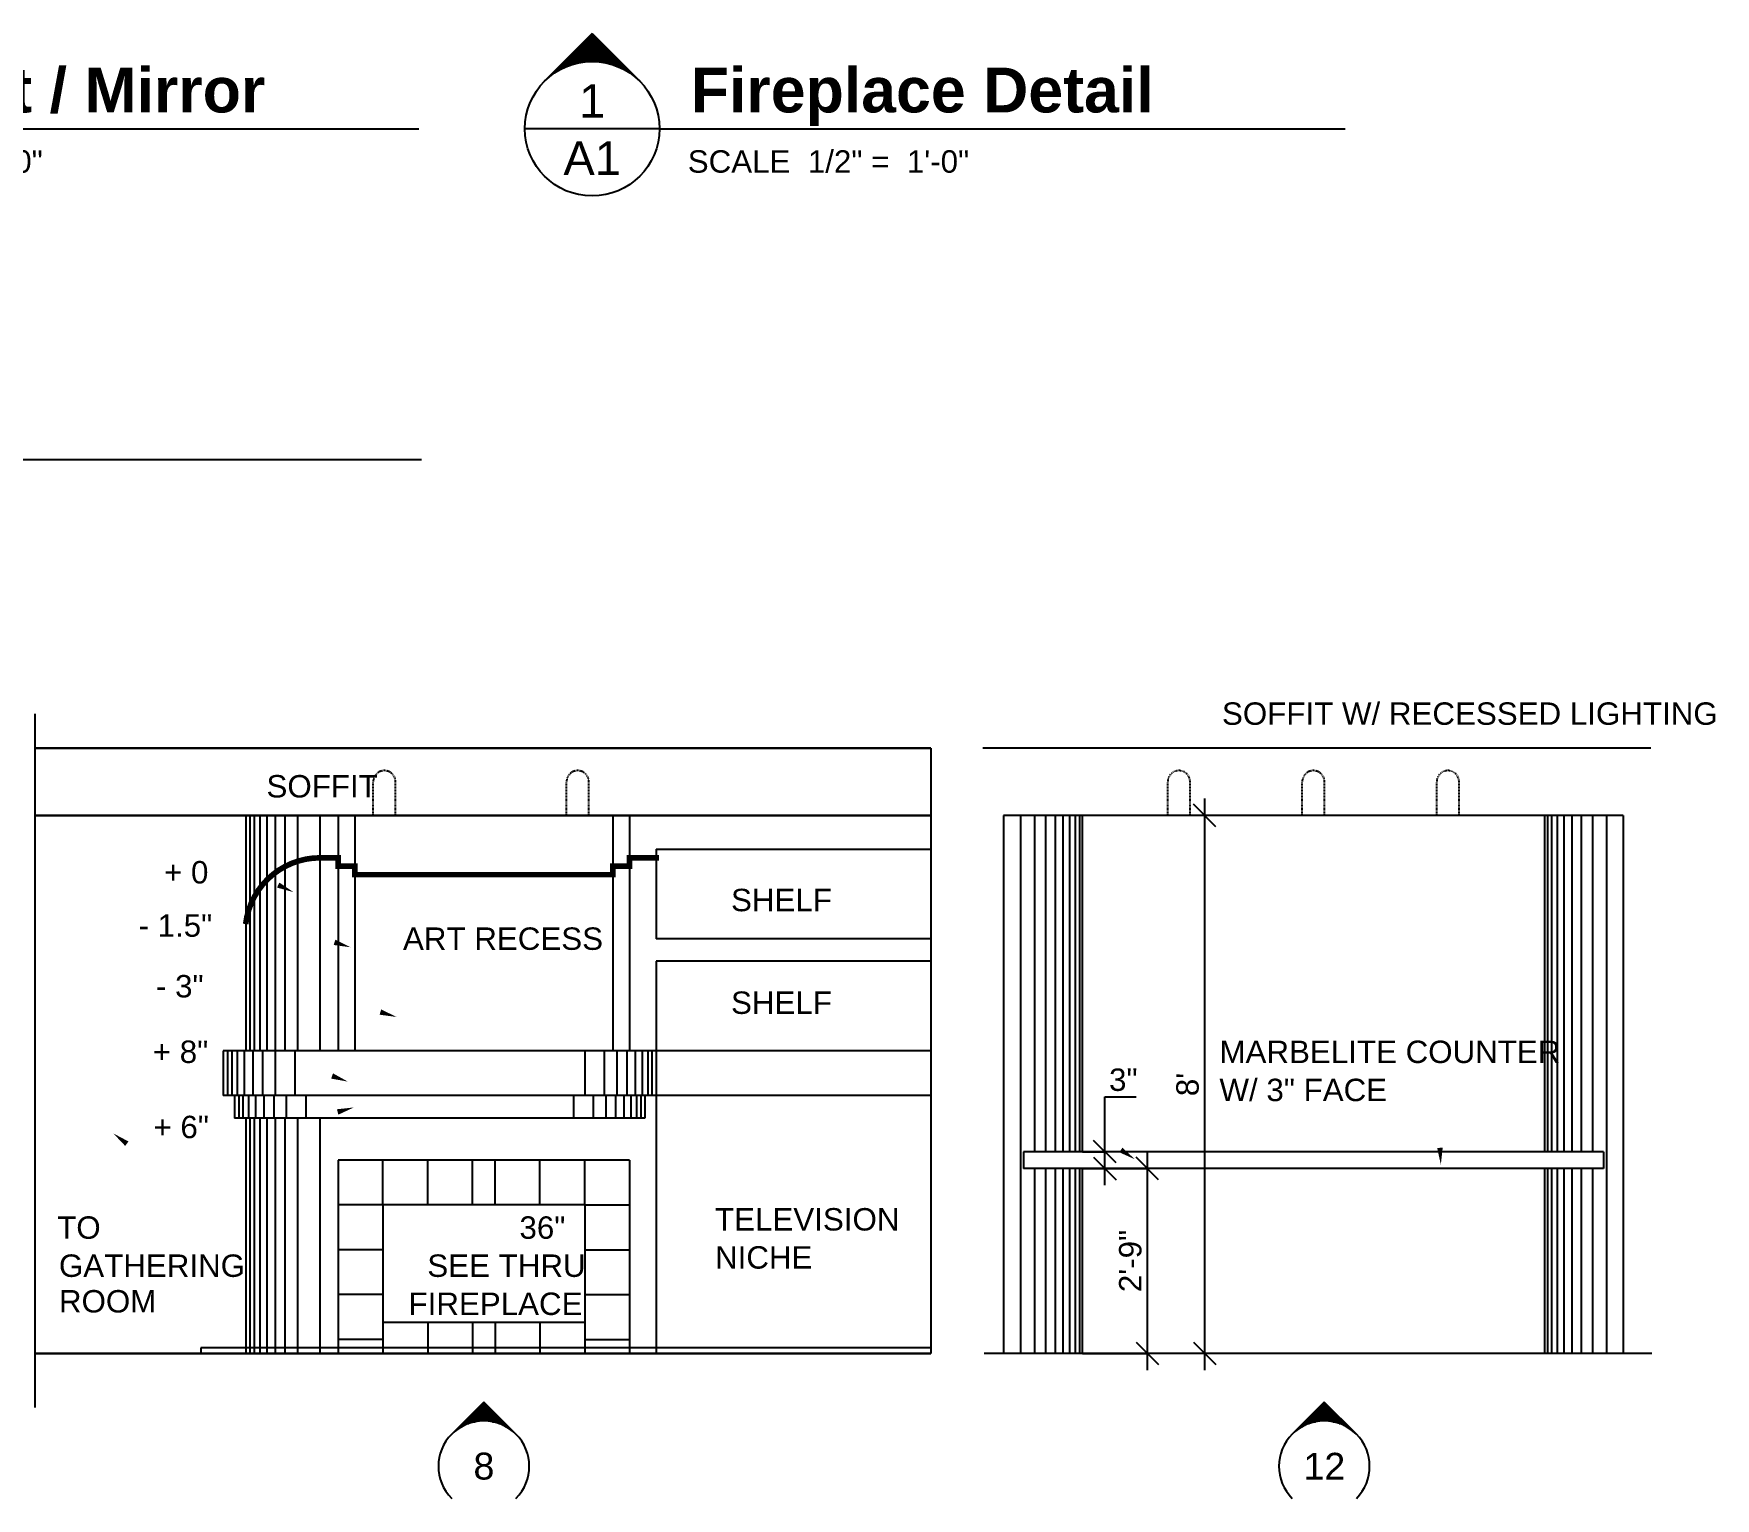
# Model space of a CAD drawing. Header units: inches. Extents: x 8 to 1535, y 73 to 1076.
# Drawn here: x 265.7 to 565.8, y 512.8 to 774.1 of the extents above; entities that cross this region are included whole.
import ezdxf
from ezdxf.enums import TextEntityAlignment as Align

# ---------------------------------------------------------------- set-up
doc = ezdxf.new("R2010")
doc.units = ezdxf.units.IN
doc.header["$MEASUREMENT"] = 0
doc.linetypes.add('TINYDASH', pattern=[0.06, 0.03, -0.03])
for name, color, linetype in [('AR INTERIOR ELEV', 3, 'Continuous'), ('DIMENSIONS', 2, 'Continuous'), ('GENERAL NOTE', 4, 'Continuous'), ('TITLES', 7, 'Continuous')]:
    doc.layers.add(name, color=color, linetype=linetype)
doc.styles.add('BRMNAMES', font='swisseb.ttf', dxfattribs={"oblique": 15, "height": 10})
doc.styles.add('DIMTXT', font='ARIAL.TTF', dxfattribs={"height": 4})
doc.styles.add('NOTES', font='ARIAL.TTF', dxfattribs={"height": 4})
doc.styles.add('RMNAMES', font='ARIAL.TTF', dxfattribs={"height": 9})
doc.dimstyles.new('Arch', dxfattribs={"dimtxt": 0.1875, "dimasz": 4, "dimexe": 0.179993, "dimexo": 0.0625, "dimgap": 1, "dimtad": 1, "dimtoh": 1, "dimdec": 4, "dimzin": 0, "dimdsep": 46, "dimlunit": 4, "dimtxsty": 'DIMTXT', "dimblk1": 'OBLIQUE', "dimblk2": 'OBLIQUE', "dimsah": 1, "dimcen": 0.089996, "dimdle": 3, "dimadec": 0, "dimazin": 0, "dimtfac": 1, "dimtdec": 4, "dimtofl": 0, "dimtmove": 0, "dimatfit": 3, "dimldrblk": 'OBLIQUE', "dimfxl": 0, "dimfrac": 2, "dimtolj": 1, "dimtzin": 0, "dimarcsym": 0})

# ---------------------------------------------------------------- blocks, each defined once
blk = doc.blocks.new('DETCO 4')
at = {"layer": 'TITLES'}
blk.add_line((12, 0), (-12, 0), dxfattribs=at)
at = {"layer": 'TITLES', "color": 6, "style": 'RMNAMES'}
for tag, p in [('LTR', (0, 1.95)), ('SHT', (0, -8.25))]:
    blk.add_attdef(tag, text='', height=6, dxfattribs=at).set_placement(p, align=Align.CENTER)
blk = doc.blocks.new('*X15')
at = {"color": 0}
for p, q in [((772.66, 755.5), (777.5, 755.5)), ((772.91, 755.75), (777.25, 755.75)), ((773.16, 756), (777, 756)), ((773.41, 756.25), (776.75, 756.25)), ((773.66, 756.5), (776.5, 756.5)), ((773.91, 756.75), (776.25, 756.75)), ((774.16, 757), (776, 757)), ((774.41, 757.25), (775.75, 757.25)), ((774.66, 757.5), (775.5, 757.5)), ((774.91, 757.75), (775.25, 757.75)), ((770.41, 753.25), (770.41, 753.25)), ((770.66, 753.5), (770.68, 753.5)), ((770.91, 753.75), (770.99, 753.75)), ((771.16, 754), (771.35, 754)), ((771.41, 754.25), (771.75, 754.25)), ((771.66, 754.5), (772.24, 754.5)), ((771.91, 754.75), (772.86, 754.75)), ((772.16, 755), (773.78, 755)), ((772.41, 755.25), (777.75, 755.25)), ((776.38, 755), (778, 755)), ((777.3, 754.75), (778.25, 754.75)), ((777.92, 754.5), (778.5, 754.5)), ((778.41, 754.25), (778.75, 754.25)), ((778.81, 754), (779, 754)), ((779.16, 753.75), (779.25, 753.75)), ((779.47, 753.5), (779.5, 753.5)), ((779.75, 753.25), (779.75, 753.25))]:
    blk.add_line(p, q, dxfattribs=at)
blk = doc.blocks.new('*X42')
at = {"color": 0}
for p, q in [((274.75, 72.2), (274.82, 72.2)), ((274.95, 72.4), (274.99, 72.4)), ((275.15, 72.6), (275.17, 72.6)), ((275.35, 72.8), (275.36, 72.8)), ((271.75, 69.2), (272.98, 69.2)), ((271.95, 69.4), (273.07, 69.4)), ((272.15, 69.6), (273.16, 69.6)), ((272.35, 69.8), (273.26, 69.8)), ((272.55, 70), (273.36, 70)), ((272.75, 70.2), (273.47, 70.2)), ((272.95, 70.4), (273.58, 70.4)), ((273.15, 70.6), (273.69, 70.6)), ((273.35, 70.8), (273.81, 70.8)), ((273.55, 71), (273.94, 71)), ((273.75, 71.2), (274.07, 71.2)), ((273.95, 71.4), (274.21, 71.4)), ((274.15, 71.6), (274.35, 71.6)), ((274.35, 71.8), (274.5, 71.8)), ((274.55, 72), (274.66, 72)), ((268.75, 66.2), (272.15, 66.2)), ((268.95, 66.4), (272.18, 66.4)), ((269.15, 66.6), (272.21, 66.6)), ((269.35, 66.8), (272.25, 66.8)), ((269.55, 67), (272.29, 67)), ((269.75, 67.2), (272.33, 67.2)), ((269.95, 67.4), (272.38, 67.4)), ((270.15, 67.6), (272.43, 67.6)), ((270.35, 67.8), (272.49, 67.8)), ((270.55, 68), (272.55, 68)), ((270.75, 68.2), (272.61, 68.2)), ((270.95, 68.4), (272.68, 68.4)), ((271.15, 68.6), (272.75, 68.6)), ((271.35, 68.8), (272.82, 68.8)), ((271.55, 69), (272.9, 69)), ((267.15, 64.6), (272.02, 64.6)), ((267.15, 64.4), (272.02, 64.4)), ((267.35, 64.8), (272.03, 64.8)), ((267.35, 64.2), (272.03, 64.2)), ((267.55, 65), (272.03, 65)), ((267.55, 64), (272.03, 64)), ((267.75, 65.2), (272.04, 65.2)), ((267.75, 63.8), (272.04, 63.8)), ((267.95, 65.4), (272.06, 65.4)), ((267.95, 63.6), (272.06, 63.6)), ((268.15, 65.6), (272.08, 65.6)), ((268.15, 63.4), (272.07, 63.4)), ((268.35, 65.8), (272.1, 65.8)), ((268.35, 63.2), (272.09, 63.2)), ((268.55, 66), (272.12, 66)), ((268.55, 63), (272.12, 63)), ((268.75, 62.8), (272.15, 62.8)), ((268.95, 62.6), (272.18, 62.6)), ((269.15, 62.4), (272.21, 62.4)), ((269.35, 62.2), (272.25, 62.2)), ((269.55, 62), (272.29, 62)), ((269.75, 61.8), (272.33, 61.8)), ((269.95, 61.6), (272.38, 61.6)), ((270.15, 61.4), (272.43, 61.4)), ((270.35, 61.2), (272.49, 61.2)), ((270.55, 61), (272.55, 61)), ((270.75, 60.8), (272.61, 60.8)), ((270.95, 60.6), (272.68, 60.6)), ((271.15, 60.4), (272.75, 60.4)), ((271.35, 60.2), (272.82, 60.2)), ((271.55, 60), (272.9, 60)), ((271.75, 59.8), (272.98, 59.8)), ((271.95, 59.6), (273.07, 59.6)), ((272.15, 59.4), (273.16, 59.4)), ((272.35, 59.2), (273.26, 59.2)), ((272.55, 59), (273.36, 59)), ((272.75, 58.8), (273.46, 58.8)), ((272.95, 58.6), (273.57, 58.6)), ((273.15, 58.4), (273.69, 58.4)), ((273.35, 58.2), (273.81, 58.2)), ((273.55, 58), (273.94, 58)), ((273.75, 57.8), (274.07, 57.8)), ((273.95, 57.6), (274.21, 57.6)), ((274.15, 57.4), (274.35, 57.4)), ((274.35, 57.2), (274.5, 57.2)), ((274.55, 57), (274.66, 57)), ((274.75, 56.8), (274.82, 56.8)), ((274.95, 56.6), (274.99, 56.6)), ((275.15, 56.4), (275.17, 56.4)), ((275.35, 56.2), (275.36, 56.2))]:
    blk.add_line(p, q, dxfattribs=at)
blk = doc.blocks.new('DETCO 1')
at = {"layer": 'GENERAL NOTE', "color": 7}
for q in [(-20.49, 8.49), (-3.51, 8.49)]:
    blk.add_line((-12, 16.97), q, dxfattribs=at)
blk.add_circle((-12, 0), 12, dxfattribs=at)
at = {"layer": 'GENERAL NOTE', "color": 3, "rotation": 270}
blk.add_blockref('*X42', (-76.5, 284.02), dxfattribs=at)
blk = doc.blocks.new('_OBLIQUE')
at = {"color": 0, "linetype": 'ByBlock'}
blk.add_line((-0.5, -0.5), (0.5, 0.5), dxfattribs=at)
blk = doc.blocks.new('*D235')
at = {"layer": 'Defpoints', "color": 0}
for p in [(452.8, 571.61), (464.43, 571.61), (452.8, 538.61)]:
    blk.add_point(p, dxfattribs=at)
at = {"layer": 'DIMENSIONS', "color": 0, "lineweight": -2}
for p, q in [((464.43, 535.61), (464.43, 574.61)), ((452.87, 571.61), (464.61, 571.61)), ((452.87, 538.61), (464.61, 538.61))]:
    blk.add_line(p, q, dxfattribs=at)
at = {"layer": 'DIMENSIONS', "color": 0, "lineweight": -2, "xscale": 4, "yscale": 4, "zscale": 4}
for p, rotation in [((464.43, 571.61), 90), ((464.43, 538.61), 270)]:
    blk.add_blockref('_OBLIQUE', p, dxfattribs=dict(at, rotation=rotation))
at = {"layer": 'DIMENSIONS', "color": 0, "insert": (461.39, 555.11), "char_height": 4, "attachment_point": 5, "rotation": 90, "style": 'DIMTXT'}
blk.add_mtext('\\A1;2\'-9"', dxfattribs=at)
blk = doc.blocks.new('*D236')
at = {"layer": 'Defpoints', "color": 0}
for p in [(452.8, 574.61), (456.83, 574.61), (452.8, 571.61)]:
    blk.add_point(p, dxfattribs=at)
at = {"layer": 'DIMENSIONS', "color": 0, "lineweight": -2}
for p, q in [((456.83, 574.61), (456.83, 584.38)), ((456.83, 584.38), (462.43, 584.38)), ((452.87, 574.61), (457.01, 574.61)), ((456.83, 568.61), (456.83, 574.61)), ((452.87, 571.61), (457.01, 571.61))]:
    blk.add_line(p, q, dxfattribs=at)
at = {"layer": 'DIMENSIONS', "color": 0, "lineweight": -2, "xscale": 4, "yscale": 4, "zscale": 4}
for p, rotation in [((456.83, 574.61), 90), ((456.83, 571.61), 270)]:
    blk.add_blockref('_OBLIQUE', p, dxfattribs=dict(at, rotation=rotation))
at = {"layer": 'DIMENSIONS', "color": 0, "insert": (460.13, 587.43), "char_height": 4, "attachment_point": 5, "style": 'DIMTXT'}
blk.add_mtext('\\A1;3"', dxfattribs=at)
blk = doc.blocks.new('*D237')
at = {"layer": 'Defpoints', "color": 0}
for p in [(474.66, 634.61), (474.66, 634.61), (474.66, 538.61)]:
    blk.add_point(p, dxfattribs=at)
at = {"layer": 'DIMENSIONS', "color": 0, "lineweight": -2}
for p, q in [((474.66, 535.61), (474.66, 637.61)), ((474.72, 634.61), (474.84, 634.61)), ((474.59, 538.61), (474.48, 538.61))]:
    blk.add_line(p, q, dxfattribs=at)
at = {"layer": 'DIMENSIONS', "color": 0, "lineweight": -2, "xscale": 4, "yscale": 4, "zscale": 4}
for p, rotation in [((474.66, 634.61), 90), ((474.66, 538.61), 270)]:
    blk.add_blockref('_OBLIQUE', p, dxfattribs=dict(at, rotation=rotation))
at = {"layer": 'DIMENSIONS', "color": 0, "insert": (471.61, 586.61), "char_height": 4, "attachment_point": 5, "rotation": 90, "style": 'DIMTXT'}
blk.add_mtext("\\A1;8'", dxfattribs=at)

msp = doc.modelspace()

# ---------------------------------------------------------------- linework, layer by layer
at = {"layer": 'AR INTERIOR ELEV'}
for p, q in [((47.36133, 698.11461), (334.85137, 698.11461)), ((265.89738, 652.76933), (265.89738, 528.97738)), ((304.25447, 634.61373), (304.25447, 592.61373)), ((305.00447, 634.61373), (305.00447, 592.61373)), ((306.00447, 634.61373), (306.00447, 592.61373)), ((307.25447, 634.61373), (307.25447, 592.61373)), ((308.75447, 634.61373), (308.75447, 592.61373)), ((310.50447, 634.61373), (310.50447, 592.61373)), ((312.75447, 634.61373), (312.75447, 592.61373)), ((316.75447, 634.61373), (316.75447, 592.61373)), ((320.00447, 634.61373), (320.00447, 592.61373)), ((323.00447, 634.61373), (323.00447, 592.61373)), ((369.00447, 634.61373), (369.00447, 592.61373)), ((372.00447, 634.61373), (372.00447, 592.61373)), ((299.50447, 592.61373), (299.50447, 584.61373)), ((300.25447, 592.61373), (300.25447, 584.61373)), ((301.00447, 592.61373), (301.00447, 584.61373)), ((302.00447, 592.61373), (302.00447, 584.61373)), ((303.25447, 592.61373), (303.25447, 584.61373)), ((304.75447, 592.61373), (304.75447, 584.61373)), ((306.50447, 592.61373), (306.50447, 584.61373)), ((308.75447, 592.61373), (308.75447, 584.61373)), ((312.25447, 592.61373), (312.25447, 584.61373)), ((364.00447, 592.61373), (364.00447, 584.61373)), ((367.50447, 592.61373), (367.50447, 584.61373)), ((369.75447, 592.61373), (369.75447, 584.61373)), ((371.50447, 592.61373), (371.50447, 584.61373)), ((373.00447, 592.61373), (373.00447, 584.61373)), ((374.25447, 592.61373), (374.25447, 584.61373)), ((375.25447, 592.61373), (375.25447, 584.61373)), ((376.00447, 592.61373), (376.00447, 584.61373)), ((376.75447, 592.61373), (376.75447, 584.61373)), ((376.75447, 584.61373), (299.50447, 584.61373)), ((301.50447, 584.61373), (301.50447, 580.61373)), ((302.25447, 584.61373), (302.25447, 580.61373)), ((303.00447, 584.61373), (303.00447, 580.61373)), ((304.00447, 584.61373), (304.00447, 580.61373)), ((305.25447, 584.61373), (305.25447, 580.61373)), ((306.75447, 584.61373), (306.75447, 580.61373)), ((308.50447, 584.61373), (308.50447, 580.61373)), ((310.75447, 584.61373), (310.75447, 580.61373)), ((314.25447, 584.61373), (314.25447, 580.61373)), ((362.00447, 584.61373), (362.00447, 580.61373)), ((365.50447, 584.61373), (365.50447, 580.61373)), ((367.75447, 584.61373), (367.75447, 580.61373)), ((369.50447, 584.61373), (369.50447, 580.61373)), ((371.00447, 584.61373), (371.00447, 580.61373)), ((372.25447, 584.61373), (372.25447, 580.61373)), ((373.25447, 584.61373), (373.25447, 580.61373)), ((374.00447, 584.61373), (374.00447, 580.61373)), ((374.75447, 584.61373), (374.75447, 580.61373)), ((304.25447, 580.61373), (304.25447, 538.61373)), ((305.00447, 580.61373), (305.00447, 538.61373)), ((306.00447, 580.61373), (306.00447, 538.61373)), ((307.25447, 580.61373), (307.25447, 538.61373)), ((308.75447, 580.61373), (308.75447, 538.61373)), ((310.50447, 580.61373), (310.50447, 538.61373)), ((312.75447, 580.61373), (312.75447, 538.61373)), ((316.75447, 580.61373), (316.75447, 538.61373)), ((372.00447, 573.11373), (320.00447, 573.11373)), ((320.00447, 573.11373), (320.00447, 538.61373)), ((328.00447, 565.11373), (328.00447, 573.11373)), ((336.00447, 565.11373), (336.00447, 573.11373)), ((344.00447, 565.11373), (344.00447, 573.11373)), ((348.00447, 565.11373), (348.00447, 573.11373)), ((356.00447, 565.11373), (356.00447, 573.11373)), ((364.00447, 565.11373), (364.00447, 573.11373)), ((372.00447, 573.11373), (372.00447, 538.61373)), ((328.00447, 565.11373), (320.00447, 565.11373)), ((364.00447, 565.11373), (328.00447, 565.11373)), ((328.00447, 565.11373), (328.00447, 544.11373)), ((364.00447, 565.11373), (372.00447, 565.11373)), ((364.00447, 565.11373), (364.00447, 544.11373)), ((328.00447, 557.11373), (320.00447, 557.11373)), ((364.00447, 557.11373), (372.00447, 557.11373)), ((328.00447, 549.11373), (320.00447, 549.11373)), ((364.00447, 549.11373), (372.00447, 549.11373)), ((328.00447, 544.11373), (328.00447, 538.61373)), ((364.00447, 544.11373), (328.00447, 544.11373)), ((336.00447, 544.11373), (336.00447, 538.61373)), ((344.00447, 544.11373), (344.00447, 538.61373)), ((348.00447, 544.11373), (348.00447, 538.61373)), ((356.00447, 544.11373), (356.00447, 538.61373)), ((364.00447, 544.11373), (364.00447, 538.61373)), ((328.00447, 541.11373), (320.00447, 541.11373)), ((364.00447, 541.11373), (372.00447, 541.11373))]:
    msp.add_line(p, q, dxfattribs=at)
at = {"layer": 'AR INTERIOR ELEV', "color": 7}
for p, q in [((265.89738, 646.61373), (425.75447, 646.61373)), ((425.75447, 646.61373), (265.89738, 646.61373)), ((425.75447, 646.61373), (425.75447, 538.61373)), ((554.26673, 646.61373), (435.05077, 646.61373)), ((549.35314, 634.61373), (438.75314, 634.61373)), ((265.89738, 538.61373), (425.75447, 538.61373)), ((425.75447, 538.61373), (265.89738, 538.61373)), ((295.50447, 539.61373), (295.50447, 538.61373)), ((425.75447, 539.61373), (295.50447, 539.61373)), ((554.46526, 538.61373), (435.29893, 538.61373))]:
    msp.add_line(p, q, dxfattribs=at)
at = {"layer": 'AR INTERIOR ELEV', "linetype": 'TINYDASH'}
for p, q in [((326.25447, 634.61373), (326.25447, 640.61373)), ((330.25447, 634.61373), (330.25447, 640.61373)), ((360.75447, 634.61373), (360.75447, 640.61373)), ((364.75447, 634.61373), (364.75447, 640.61373)), ((468.05314, 634.61373), (468.05314, 640.61373)), ((472.05314, 634.61373), (472.05314, 640.61373)), ((492.05314, 634.61373), (492.05314, 640.61373)), ((496.05314, 634.61373), (496.05314, 640.61373)), ((516.05314, 634.61373), (516.05314, 640.61373)), ((520.05314, 634.61373), (520.05314, 640.61373))]:
    msp.add_line(p, q, dxfattribs=at)
at = {"layer": 'AR INTERIOR ELEV', "color": 6}
for p, q in [((265.89738, 634.61373), (425.75447, 634.61373)), ((425.75447, 634.61373), (265.89738, 634.61373)), ((303.50447, 634.61373), (303.50447, 592.61373)), ((452.80314, 634.61373), (452.80314, 574.61373)), ((535.30314, 634.61373), (535.30314, 574.61373)), ((376.75447, 628.61373), (376.75447, 612.61373)), ((376.75447, 628.61373), (425.75447, 628.61373)), ((425.75447, 612.61373), (376.75447, 612.61373)), ((425.75447, 608.61373), (376.75447, 608.61373)), ((376.75447, 608.61373), (376.75447, 538.61373)), ((299.50447, 592.61373), (299.50447, 584.61373)), ((299.50447, 592.61373), (299.50447, 584.61373)), ((425.75447, 592.61373), (299.50447, 592.61373)), ((376.75447, 592.61373), (376.75447, 584.61373)), ((301.50447, 584.61373), (301.50447, 580.61373)), ((301.50447, 584.61373), (301.50447, 580.61373)), ((374.75447, 584.61373), (374.75447, 580.61373)), ((425.75447, 584.61373), (376.75447, 584.61373)), ((374.75447, 580.61373), (301.50447, 580.61373)), ((303.50447, 580.61373), (303.50447, 538.61373)), ((545.80314, 574.61373), (442.30314, 574.61373)), ((442.30314, 574.61373), (442.30314, 571.61373)), ((545.80314, 574.61373), (545.80314, 571.61373)), ((545.80314, 571.61373), (442.30314, 571.61373)), ((452.80314, 571.61373), (452.80314, 538.61373)), ((535.30314, 571.61373), (535.30314, 538.61373))]:
    msp.add_line(p, q, dxfattribs=at)
at = {"layer": 'AR INTERIOR ELEV', "color": 3}
for p, q in [((438.75314, 634.61373), (438.75314, 538.61373)), ((441.75314, 634.61373), (441.75314, 538.61373)), ((444.25314, 634.61373), (444.25314, 574.61373)), ((446.25314, 634.61373), (446.25314, 574.61373)), ((447.95314, 634.61373), (447.95314, 574.61373)), ((449.35314, 634.61373), (449.35314, 574.61373)), ((450.55314, 634.61373), (450.55314, 574.61373)), ((451.55314, 634.61373), (451.55314, 574.61373)), ((452.30314, 634.61373), (452.30314, 574.61373)), ((535.80314, 634.61373), (535.80314, 574.61373)), ((536.55314, 634.61373), (536.55314, 574.61373)), ((537.55314, 634.61373), (537.55314, 574.61373)), ((538.75314, 634.61373), (538.75314, 574.61373)), ((540.15314, 634.61373), (540.15314, 574.61373)), ((541.85314, 634.61373), (541.85314, 574.61373)), ((543.85314, 634.61373), (543.85314, 574.61373)), ((546.35314, 634.61373), (546.35314, 538.61373)), ((549.35314, 634.61373), (549.35314, 538.61373)), ((444.25314, 571.61373), (444.25314, 538.61373)), ((446.25314, 571.61373), (446.25314, 538.61373)), ((447.95314, 571.61373), (447.95314, 538.61373)), ((449.35314, 571.61373), (449.35314, 538.61373)), ((450.55314, 571.61373), (450.55314, 538.61373)), ((451.55314, 571.61373), (451.55314, 538.61373)), ((452.30314, 571.61373), (452.30314, 538.61373)), ((535.80314, 571.61373), (535.80314, 538.61373)), ((536.55314, 571.61373), (536.55314, 538.61373)), ((537.55314, 571.61373), (537.55314, 538.61373)), ((538.75314, 571.61373), (538.75314, 538.61373)), ((540.15314, 571.61373), (540.15314, 538.61373)), ((541.85314, 571.61373), (541.85314, 538.61373)), ((543.85314, 571.61373), (543.85314, 538.61373))]:
    msp.add_line(p, q, dxfattribs=at)
at = {"layer": 'AR INTERIOR ELEV', "color": 7}
for points in [[(212.00475, 757.14869), (334.39716, 757.14869)], [(377.33582, 757.14869), (499.72823, 757.14869)]]:
    msp.add_lwpolyline(points, dxfattribs=at)
at = {"layer": 'AR INTERIOR ELEV', "const_width": 1}
msp.add_lwpolyline([(377.28053, 627.05035), (372.00447, 627.05035), (372.00447, 625.55035), (369.00447, 625.55035), (369.00447, 624.05035), (323.00447, 624.05035), (323.00447, 625.55035), (320.00447, 625.55035), (320.00447, 627.05035), (316.75447, 627.05035, 0.381064794), (303.50447, 615.23667, -2.690949489)], format="xyb", dxfattribs=at)
at = {"layer": 'AR INTERIOR ELEV'}
for points in [[(312.02522, 620.93048, 0, 0.99, 0), (309.30316, 622.19158, 0, 0, 0.108063292), (298.7628, 624.53268, 0, 0, 0.926578219)], [(322.22301, 611.09219, 0, 0.99, 0), (319.35316, 611.96622, 0, 0, 0.088262035), (296.9663, 614.65566, 0, 0, 2.814675659)], [(330.41295, 598.65877, 0, 0.99, 0), (327.54232, 599.53026, 0, 0, 0.075487587), (296.70211, 604.00398, 0, 0, -0.329086236)], [(321.74747, 587.11622, 0, 0.99, 0), (318.92132, 588.12265, 0, 0, 0.084581712), (297.01914, 591.95789, 0, 0, 1.120397632)], [(516.79461, 572.30859, 0, 0.99, 0), (516.63516, 575.30435, 0, 0, 0.363094596), (507.4638, 585.15392, 0, 0, -5.776820341)], [(322.80423, 582.50694, 0, 0.99, 0), (319.91436, 581.70159, 0, 0, -0.073358763), (298.02307, 578.94347, 0, 0, -0.430196195)], [(279.89953, 577.85893, 0, 0.99, 0), (282.2896, 576.04577, 0, 0, -0.642931936), (278.78992, 560.46764, 0, 0, -2.602400821)]]:
    msp.add_lwpolyline(points, format="xyseb", dxfattribs=at)
for points in [[(346.00447, 529.93576), (340.27691, 524.2082)], [(351.73204, 524.2082), (346.00447, 529.93576)], [(495.99225, 529.93576), (490.26469, 524.2082)], [(501.71981, 524.2082), (495.99225, 529.93576)]]:
    msp.add_lwpolyline(points, dxfattribs=at)
at = {"layer": 'AR INTERIOR ELEV', "linetype": 'TINYDASH'}
for centre in [(328.25447, 640.61373), (362.75447, 640.61373), (470.05314, 640.61373), (494.05314, 640.61373), (518.05314, 640.61373)]:
    msp.add_arc(centre, 2, 0, 180, dxfattribs=at)
at = {"layer": 'AR INTERIOR ELEV'}
for centre, start, end in [((346.00447, 518.48063), 45, 135), ((495.99225, 518.48063), 45, 135), ((346.00447, 518.48063), 135, 225), ((346.00447, 518.48063), 315, 45), ((495.99225, 518.48063), 135, 225), ((495.99225, 518.48063), 315, 45)]:
    msp.add_arc(centre, 8.1, start, end, dxfattribs=at)
at = {"layer": 'DIMENSIONS'}
msp.add_lwpolyline([(462.19945, 573.25425, 0, 0.99, 0), (459.69972, 574.91297, 0, 0, -0.461857229), (459.02301, 580.54378, 0, 0, -0.734743981)], format="xyseb", dxfattribs=at)

# ---------------------------------------------------------------- block references
msp.add_blockref('DETCO 4', (365.33582, 757.14869)).add_auto_attribs({'SHT': 'A1', 'LTR': '1'})
at = {"layer": 'AR INTERIOR ELEV'}
msp.add_blockref('DETCO 1', (377.33582, 757.14869), dxfattribs=at)
at = {"layer": 'AR INTERIOR ELEV', "xscale": 1.2, "yscale": 1.200000000000003, "zscale": 1.2}
for p in [(-584.09071, -379.57123), (-434.10293, -379.57123)]:
    msp.add_blockref('*X15', p, dxfattribs=at)

# ---------------------------------------------------------------- texts
at = {"layer": 'AR INTERIOR ELEV'}
for s, height, style, p in [('Joint Det / Mirror', 8, 'BRMNAMES', (217.59895, 760.05861)), ('Fireplace Detail', 8, 'BRMNAMES', (382.93001, 760.05861)), ('SCALE  3/4" =  1\'-0"', 4, 'NOTES', (217.06721, 749.30752)), ('SCALE  1/2" =  1\'-0"', 4, 'NOTES', (382.39828, 749.30752)), ('SOFFIT W/ RECESSED LIGHTING', 4, 'NOTES', (477.73426, 650.78775)), ('SOFFIT', 4, 'NOTES', (307.21693, 637.81824)), ('+ 0', 4, 'NOTES', (288.9298, 622.47981)), ('SHELF', 4, 'NOTES', (390.12024, 617.52194)), ('- 1.5"', 4, 'NOTES', (284.3698, 612.96847)), ('ART RECESS', 4, 'NOTES', (331.57539, 610.62739)), ('- 3"', 4, 'NOTES', (287.4898, 602.1402)), ('SHELF', 4, 'NOTES', (390.12024, 599.20104)), ('+ 8"', 4, 'NOTES', (286.91845, 590.44729)), ('MARBELITE COUNTER', 4, 'NOTES', (477.28757, 590.4339)), ('W/ 3" FACE', 4, 'NOTES', (477.28757, 583.6339)), ('+ 6"', 4, 'NOTES', (287.03845, 577.02388)), ('TELEVISION', 4, 'NOTES', (387.26697, 560.5451)), ('TO', 4, 'NOTES', (269.86408, 559.07324)), ('36"', 4, 'NOTES', (352.35996, 559.07324)), ('GATHERING', 4, 'NOTES', (270.17512, 552.27324)), ('SEE THRU', 4, 'NOTES', (335.91996, 552.27324)), ('NICHE', 4, 'NOTES', (387.26697, 553.7451)), ('ROOM', 4, 'NOTES', (270.17512, 545.92096)), ('FIREPLACE', 4, 'NOTES', (332.55996, 545.47324))]:
    msp.add_text(s, height=height, dxfattribs=dict(at, style=style)).set_placement(p)
at = {"layer": 'AR INTERIOR ELEV', "style": 'NOTES'}
for s, p in [('8', (346.01712, 518.5122)), ('12', (496.0049, 518.5122))]:
    msp.add_text(s, height=4.8, dxfattribs=at).set_placement(p, align=Align.MIDDLE)

# ---------------------------------------------------------------- dimensions: what is measured, and where the dimension line sits
at = {"layer": 'DIMENSIONS'}
for base, p1, p2, picture, middle in [((474.65707, 634.61373), (474.65707, 538.61373), (474.65707, 634.61373), '*D237', (471.61478, 586.61373)), ((464.43289, 571.61373), (452.80314, 538.61373), (452.80314, 571.61373), '*D235', (461.3906, 555.11373))]:
    dim = msp.add_linear_dim(base=base, p1=p1, p2=p2, angle=90, dimstyle='Arch', dxfattribs=at)
    dim.commit()
    dim.dimension.update_dxf_attribs({"geometry": picture, "text_midpoint": middle})
dim = msp.add_linear_dim(base=(456.83033, 574.61373), p1=(452.80314, 571.61373), p2=(452.80314, 574.61373), angle=90, dimstyle='Arch', dxfattribs=at)
dim.commit()
dim.dimension.update_dxf_attribs({"geometry": '*D236', "text_midpoint": (460.12774, 584.38295), "dimtype": 160})

doc.saveas('drawing.dxf')
